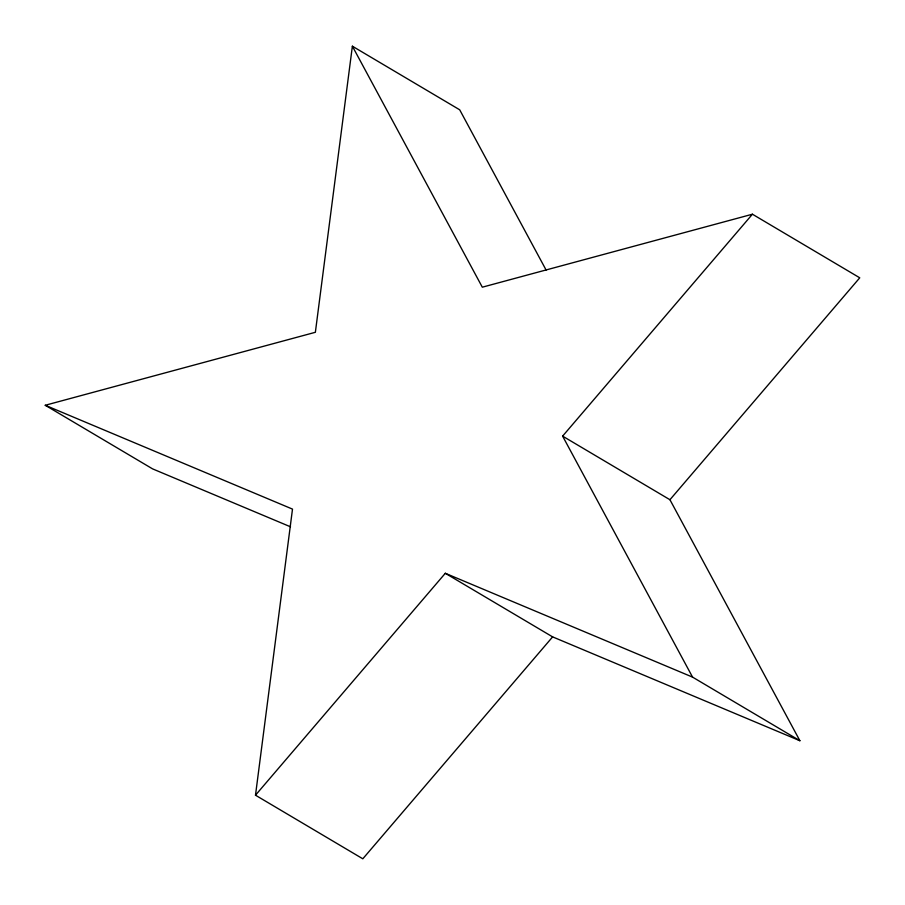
<?xml version="1.0" encoding="UTF-8"?>
<svg xmlns="http://www.w3.org/2000/svg" width="905" height="905" viewBox="0 0 905 905"><rect width="100%" height="100%" fill="white"/><g stroke="black" fill="none" stroke-linecap="round" stroke-linejoin="round"><path stroke-width="1.36" d="M669.938 499.73L859.75 277.812L752.428 214.214L562.616 436.131L669.938 499.73L799.884 740.72L552.627 636.882L362.815 858.8L255.493 795.201L292.496 509.108L45.25 405.27L315.37 332.293L352.373 46.2L459.695 109.799L546.1 270.041M255.493 795.201L445.305 573.284L692.563 677.121L799.884 740.72M752.428 214.214L482.308 287.19L352.373 46.2M290.505 526.801L152.572 468.869L45.25 405.27M445.305 573.284L552.627 636.882M562.616 436.131L692.563 677.121"/></g></svg>
